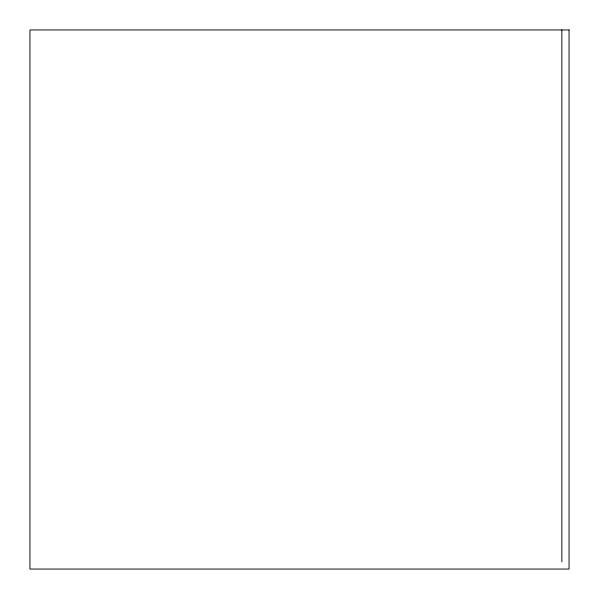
<?xml version="1.0" encoding="UTF-8"?>
<svg xmlns="http://www.w3.org/2000/svg" width="599" height="599" viewBox="0 0 599 599"><rect width="100%" height="100%" fill="white"/><g stroke="black" fill="none" stroke-linecap="round" stroke-linejoin="round"><path stroke-width="0.9" d="M561.862 29.95L561.862 561.862M569.05 29.95L29.95 29.95L29.95 569.05L569.05 569.05L569.05 29.95"/></g></svg>
